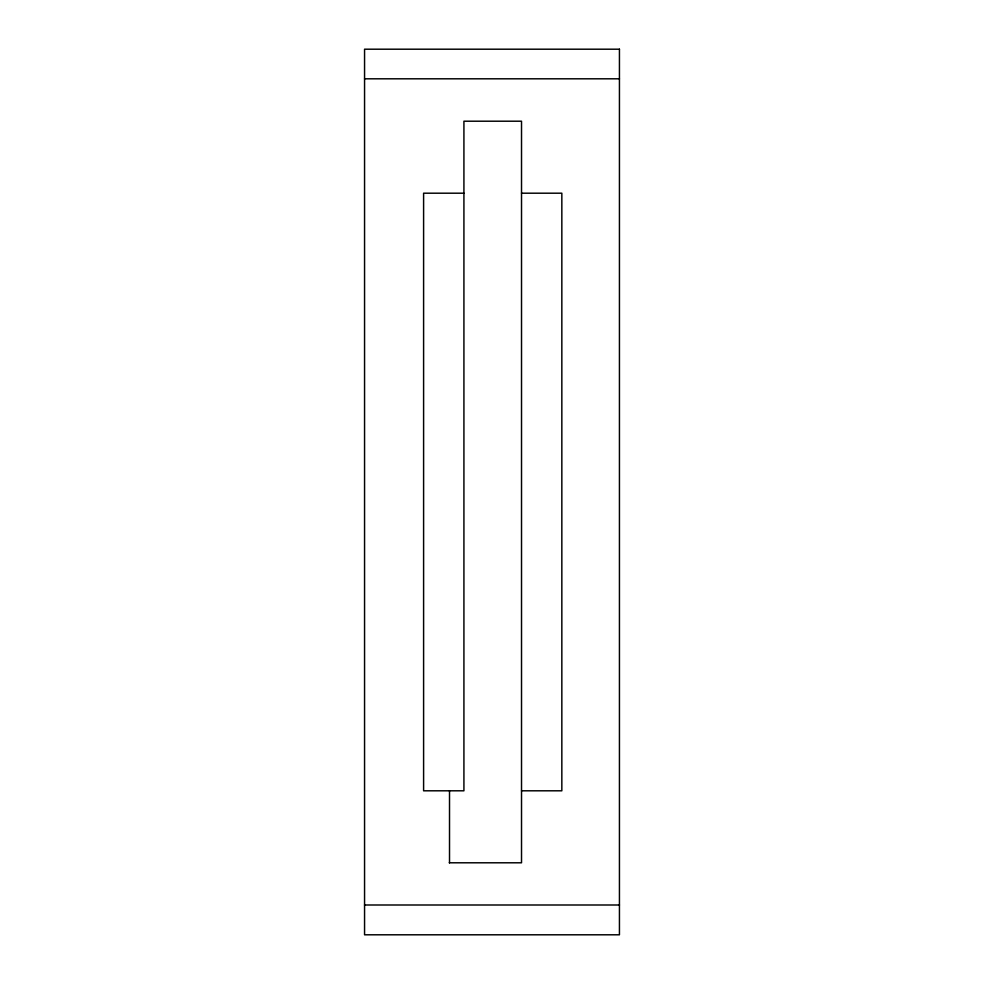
<?xml version="1.0" encoding="UTF-8"?>
<svg xmlns="http://www.w3.org/2000/svg" width="984" height="984" viewBox="0 0 984 984"><rect width="100%" height="100%" fill="white"/><g stroke="black" fill="none" stroke-linecap="round" stroke-linejoin="round"><path stroke-width="1.48" d="M364.56 78.806L619.44 78.806M463.919 193.196L423.6 193.196L423.6 790.804L463.919 790.804L463.919 121.204L521.52 121.204L521.52 862.796L449.27 862.796M521.52 193.196L561.839 193.196L561.839 790.804L521.52 790.804M364.56 904.997L619.44 904.997M449.516 790.804L449.516 862.796M619.44 49.2L364.56 49.2L364.56 934.8L619.44 934.8L619.44 49.2"/></g></svg>
